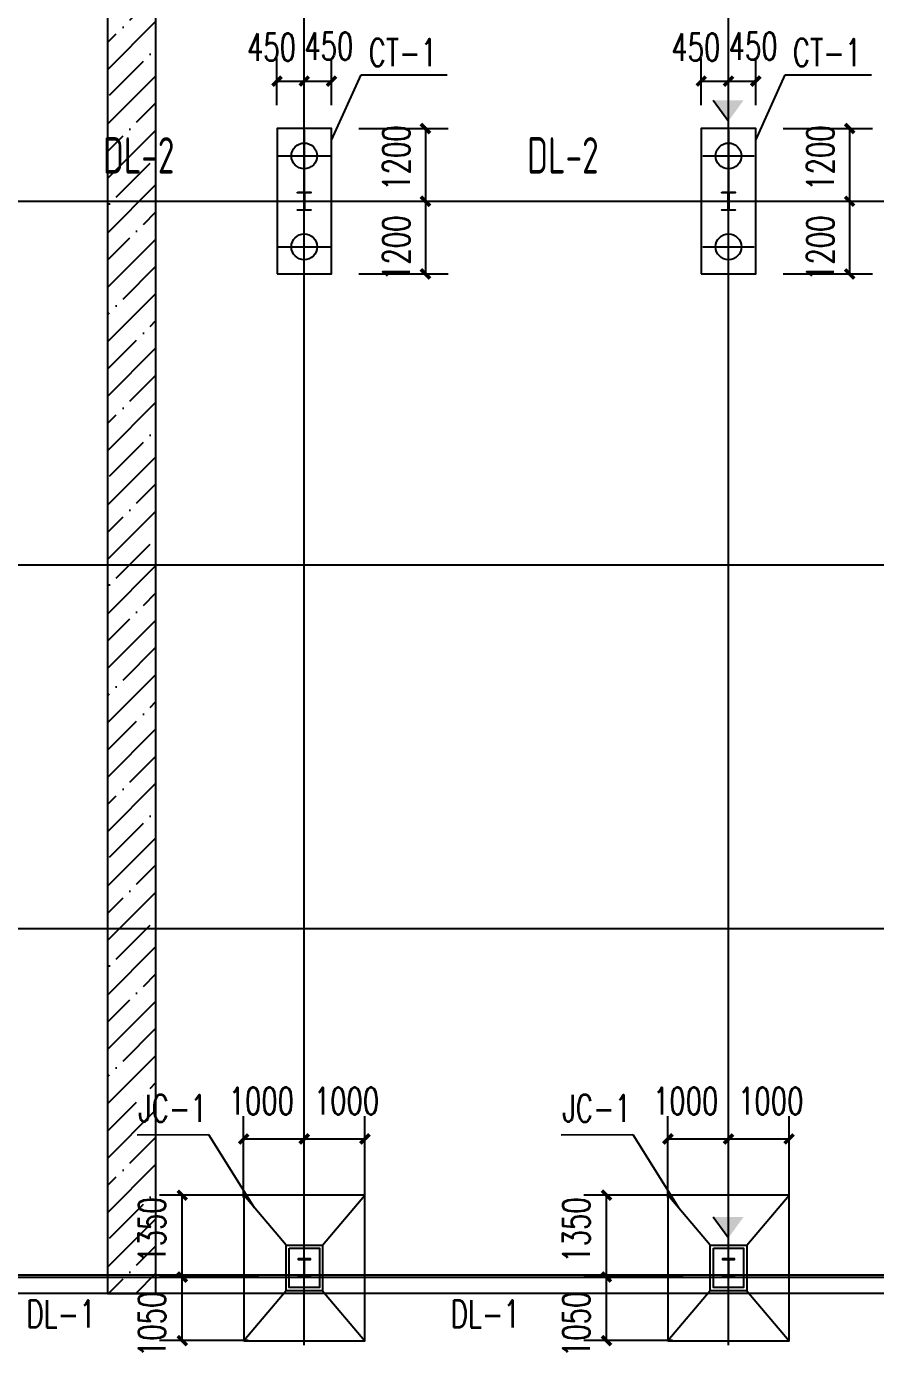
# Model space of a CAD drawing. Extents: x 180850 to 1400258, y 48356 to 327067.
# Drawn here: x 343599 to 357599, y 172977 to 195061 of the extents above; entities that cross this region are included whole.
import ezdxf

# ---------------------------------------------------------------- set-up
doc = ezdxf.new("R2010")
doc.units = 0
doc.header["$LTSCALE"] = 1000
for name, color, linetype in [('AXIS', 3, 'Continuous'), ('DIM_LEAD', 3, 'Continuous'), ('DOTE', 1, 'Continuous'), ('GZ', 50, 'Continuous'), ('NUM', 7, 'Continuous'), ('PUB_DIM', 3, 'Continuous'), ('PUB_TEXT', 7, 'Continuous'), ('YCX', 90, 'Continuous'), ('承台', 2, 'Continuous'), ('桩', 201, 'Continuous')]:
    doc.layers.add(name, color=color, linetype=linetype)
doc.styles.add('_TCH_DIM_T3', font='SIMPLEX', dxfattribs={"width": 0.705882, "bigfont": 'GBCBIG'})
doc.styles.add('TSSD_Norm', font='tssdeng.shx', dxfattribs={"bigfont": 'hztxt.shx'})
doc.dimstyles.new('_TCH_ARCH&&150', dxfattribs={"dimtxt": 446.25, "dimasz": 150, "dimexe": 375, "dimexo": 450, "dimgap": 189.375, "dimtad": 1, "dimdec": 0, "dimzin": 0, "dimdsep": 46, "dimtxsty": '_TCH_DIM_T3', "dimblk": 'ARCHTICK', "dimcen": 0.09, "dimclrd": 3, "dimclre": 3, "dimclrt": 7, "dimazin": 2, "dimtfac": 1, "dimtdec": 0, "dimtix": 1, "dimtmove": 2, "dimatfit": 3, "dimfxl": 1, "dimtolj": 1, "dimtzin": 0, "dimarcsym": 0})
doc.dimstyles.new('TCH_150_1', dxfattribs={"dimtxt": 446.25, "dimasz": 150, "dimexe": 375, "dimexo": 450, "dimgap": 189.375, "dimtad": 1, "dimdec": 0, "dimzin": 0, "dimdsep": 46, "dimtxsty": '_TCH_DIM_T3', "dimblk": 'ARCHTICK', "dimcen": 0.09, "dimclrd": 256, "dimclre": 256, "dimclrt": 7, "dimazin": 2, "dimtfac": 1, "dimtdec": 0, "dimtix": 1, "dimtmove": 2, "dimatfit": 3, "dimfxl": 1, "dimtolj": 1, "dimtzin": 0, "dimarcsym": 0})

# ---------------------------------------------------------------- blocks, each defined once
blk = doc.blocks.new('A$C33B20A31')
at = {"layer": 'GZ'}
for points in [[(27540, 17900), (27760, 17900), (27760, 17890), (27657, 17890), (27653, 17885), (27653, 17615), (27657, 17610), (27760, 17610), (27760, 17600), (27540, 17600), (27540, 17610), (27643, 17610), (27647, 17615), (27647, 17885), (27643, 17890), (27540, 17890), (27540, 17900)], [(34540, 17900), (34760, 17900), (34760, 17890), (34657, 17890), (34653, 17885), (34653, 17615), (34657, 17610), (34760, 17610), (34760, 17600), (34540, 17600), (34540, 17610), (34643, 17610), (34647, 17615), (34647, 17885), (34643, 17890), (34540, 17890), (34540, 17900)], [(27550, 0), (27750, 0), (27750, 10), (27657, 10), (27653, 15), (27653, 285), (27657, 290), (27750, 290), (27750, 300), (27550, 300), (27550, 290), (27643, 290), (27647, 286), (27647, 15), (27643, 10), (27550, 10), (27550, 0)], [(34550, 0), (34750, 0), (34750, 10), (34657, 10), (34653, 15), (34653, 285), (34657, 290), (34750, 290), (34750, 300), (34550, 300), (34550, 290), (34643, 290), (34647, 286), (34647, 15), (34643, 10), (34550, 10), (34550, 0)]]:
    blk.add_lwpolyline(points, close=True, dxfattribs=at)
blk = doc.blocks.new('_ArchTick')
at = {"color": 0, "linetype": 'ByBlock', "const_width": 0.4}
blk.add_lwpolyline([(-0.5, -0.5), (0.5, 0.5)], dxfattribs=at)
blk = doc.blocks.new('*D852')
at = {"layer": 'AXIS', "linetype": 'ByBlock', "lineweight": -2, "transparency": 16777216}
for p, q in [((354178, 175746), (354178, 177086)), ((355178, 175746), (355178, 177086)), ((354178, 176711), (355178, 176711))]:
    blk.add_line(p, q, dxfattribs=at)
at = {"layer": 'Defpoints', "color": 0, "linetype": 'ByBlock', "transparency": 16777216}
for p in [(355178, 176711), (354178, 175296), (355178, 175296)]:
    blk.add_point(p, dxfattribs=at)
at = {"layer": 'AXIS', "linetype": 'ByBlock', "lineweight": -2, "transparency": 16777216, "xscale": 150, "yscale": 150, "zscale": 150, "rotation": 180}
blk.add_blockref('_ArchTick', (354178, 176711), dxfattribs=at)
at = {"layer": 'AXIS', "linetype": 'ByBlock', "lineweight": -2, "transparency": 16777216, "xscale": 150, "yscale": 150, "zscale": 150}
blk.add_blockref('_ArchTick', (355178, 176711), dxfattribs=at)
at = {"layer": 'AXIS', "color": 7, "linetype": 'ByBlock', "transparency": 16777216, "insert": (354470, 177337), "char_height": 446.2, "attachment_point": 5, "style": '_TCH_DIM_T3'}
blk.add_mtext('\\A1;1000', dxfattribs=at)
blk = doc.blocks.new('*D853')
at = {"layer": 'AXIS', "linetype": 'ByBlock', "lineweight": -2, "transparency": 16777216}
for p, q in [((354253, 175783), (352790, 175783)), ((353165, 174432), (353165, 175783)), ((354428, 174432), (352790, 174432))]:
    blk.add_line(p, q, dxfattribs=at)
at = {"layer": 'Defpoints', "color": 0, "linetype": 'ByBlock', "transparency": 16777216}
for p in [(353165, 175783), (354703, 175783), (354878, 174432)]:
    blk.add_point(p, dxfattribs=at)
at = {"layer": 'AXIS', "linetype": 'ByBlock', "lineweight": -2, "transparency": 16777216, "xscale": 150, "yscale": 150, "zscale": 150}
for p, rotation in [((353165, 175783), 90), ((353165, 174432), 270)]:
    blk.add_blockref('_ArchTick', p, dxfattribs=dict(at, rotation=rotation))
at = {"layer": 'AXIS', "color": 7, "linetype": 'ByBlock', "transparency": 16777216, "insert": (352665, 175209), "char_height": 446.2, "attachment_point": 5, "rotation": 90, "style": '_TCH_DIM_T3'}
blk.add_mtext('\\A1;1350', dxfattribs=at)
blk = doc.blocks.new('*D854')
at = {"layer": 'AXIS', "linetype": 'ByBlock', "lineweight": -2, "transparency": 16777216}
for p, q in [((354428, 174432), (352790, 174432)), ((353165, 173383), (353165, 174432)), ((354253, 173383), (352790, 173383))]:
    blk.add_line(p, q, dxfattribs=at)
at = {"layer": 'Defpoints', "color": 0, "linetype": 'ByBlock', "transparency": 16777216}
for p in [(353165, 174432), (354878, 174432), (354703, 173383)]:
    blk.add_point(p, dxfattribs=at)
at = {"layer": 'AXIS', "linetype": 'ByBlock', "lineweight": -2, "transparency": 16777216, "xscale": 150, "yscale": 150, "zscale": 150}
for p, rotation in [((353165, 174432), 90), ((353165, 173383), 270)]:
    blk.add_blockref('_ArchTick', p, dxfattribs=dict(at, rotation=rotation))
at = {"layer": 'AXIS', "color": 7, "linetype": 'ByBlock', "transparency": 16777216, "insert": (352665, 173653), "char_height": 446.2, "attachment_point": 5, "rotation": 90, "style": '_TCH_DIM_T3'}
blk.add_mtext('\\A1;1050', dxfattribs=at)
blk = doc.blocks.new('*D855')
at = {"layer": 'AXIS', "linetype": 'ByBlock', "lineweight": -2, "transparency": 16777216}
for p, q in [((355178, 175746), (355178, 177086)), ((356178, 175746), (356178, 177086)), ((355178, 176711), (356178, 176711))]:
    blk.add_line(p, q, dxfattribs=at)
at = {"layer": 'Defpoints', "color": 0, "linetype": 'ByBlock', "transparency": 16777216}
for p in [(356178, 176711), (355178, 175296), (356178, 175296)]:
    blk.add_point(p, dxfattribs=at)
at = {"layer": 'AXIS', "linetype": 'ByBlock', "lineweight": -2, "transparency": 16777216, "xscale": 150, "yscale": 150, "zscale": 150, "rotation": 180}
blk.add_blockref('_ArchTick', (355178, 176711), dxfattribs=at)
at = {"layer": 'AXIS', "linetype": 'ByBlock', "lineweight": -2, "transparency": 16777216, "xscale": 150, "yscale": 150, "zscale": 150}
blk.add_blockref('_ArchTick', (356178, 176711), dxfattribs=at)
at = {"layer": 'AXIS', "color": 7, "linetype": 'ByBlock', "transparency": 16777216, "insert": (355875, 177337), "char_height": 446.2, "attachment_point": 5, "style": '_TCH_DIM_T3'}
blk.add_mtext('\\A1;1000', dxfattribs=at)
blk = doc.blocks.new('*D1075')
at = {"color": 3, "lineweight": -2, "transparency": 16777216}
for p, q in [((354728, 193768), (354728, 194539)), ((355178, 193768), (355178, 194539)), ((354728, 194164), (355178, 194164))]:
    blk.add_line(p, q, dxfattribs=at)
at = {"layer": 'Defpoints', "color": 0, "transparency": 16777216}
for p in [(355178, 194164), (354728, 193318), (355178, 193318)]:
    blk.add_point(p, dxfattribs=at)
at = {"color": 3, "lineweight": -2, "transparency": 16777216, "xscale": 150, "yscale": 150, "zscale": 150, "rotation": 180}
blk.add_blockref('_ArchTick', (354728, 194164), dxfattribs=at)
at = {"color": 3, "lineweight": -2, "transparency": 16777216, "xscale": 150, "yscale": 150, "zscale": 150}
blk.add_blockref('_ArchTick', (355178, 194164), dxfattribs=at)
at = {"color": 7, "transparency": 16777216, "insert": (354638, 194724), "char_height": 446.2, "attachment_point": 5, "style": '_TCH_DIM_T3'}
blk.add_mtext('\\A1;450', dxfattribs=at)
blk = doc.blocks.new('*D1076')
at = {"color": 3, "lineweight": -2, "transparency": 16777216}
for p, q in [((355178, 193768), (355178, 194539)), ((355628, 193768), (355628, 194539)), ((355178, 194164), (355628, 194164))]:
    blk.add_line(p, q, dxfattribs=at)
at = {"layer": 'Defpoints', "color": 0, "transparency": 16777216}
for p in [(355628, 194164), (355178, 193318), (355628, 193318)]:
    blk.add_point(p, dxfattribs=at)
at = {"color": 3, "lineweight": -2, "transparency": 16777216, "xscale": 150, "yscale": 150, "zscale": 150, "rotation": 180}
blk.add_blockref('_ArchTick', (355178, 194164), dxfattribs=at)
at = {"color": 3, "lineweight": -2, "transparency": 16777216, "xscale": 150, "yscale": 150, "zscale": 150}
blk.add_blockref('_ArchTick', (355628, 194164), dxfattribs=at)
at = {"color": 7, "transparency": 16777216, "insert": (355584, 194741), "char_height": 446.2, "attachment_point": 5, "style": '_TCH_DIM_T3'}
blk.add_mtext('\\A1;450', dxfattribs=at)
blk = doc.blocks.new('*D1077')
at = {"color": 3, "lineweight": -2, "transparency": 16777216}
for p, q in [((356078, 192182), (357552, 192182)), ((357177, 192182), (357177, 190982)), ((356078, 190982), (357552, 190982))]:
    blk.add_line(p, q, dxfattribs=at)
at = {"layer": 'Defpoints', "color": 0, "transparency": 16777216}
for p in [(355628, 192182), (355628, 190982), (357177, 190982)]:
    blk.add_point(p, dxfattribs=at)
at = {"color": 3, "lineweight": -2, "transparency": 16777216, "xscale": 150, "yscale": 150, "zscale": 150}
for p, rotation in [((357177, 192182), 90), ((357177, 190982), 270)]:
    blk.add_blockref('_ArchTick', p, dxfattribs=dict(at, rotation=rotation))
at = {"color": 7, "transparency": 16777216, "insert": (356695, 191408), "char_height": 446.2, "attachment_point": 5, "rotation": 90, "style": '_TCH_DIM_T3'}
blk.add_mtext('\\A1;1200', dxfattribs=at)
blk = doc.blocks.new('*D1078')
at = {"color": 3, "lineweight": -2, "transparency": 16777216}
for p, q in [((356078, 193382), (357552, 193382)), ((357177, 193382), (357177, 192182)), ((356078, 192182), (357552, 192182))]:
    blk.add_line(p, q, dxfattribs=at)
at = {"layer": 'Defpoints', "color": 0, "transparency": 16777216}
for p in [(355628, 193382), (355628, 192182), (357177, 192182)]:
    blk.add_point(p, dxfattribs=at)
at = {"color": 3, "lineweight": -2, "transparency": 16777216, "xscale": 150, "yscale": 150, "zscale": 150}
for p, rotation in [((357177, 193382), 90), ((357177, 192182), 270)]:
    blk.add_blockref('_ArchTick', p, dxfattribs=dict(at, rotation=rotation))
at = {"color": 7, "transparency": 16777216, "insert": (356695, 192896), "char_height": 446.2, "attachment_point": 5, "rotation": 90, "style": '_TCH_DIM_T3'}
blk.add_mtext('\\A1;1200', dxfattribs=at)
blk = doc.blocks.new('*D1107')
at = {"layer": 'AXIS', "linetype": 'ByBlock', "lineweight": -2, "transparency": 16777216}
for p, q in [((347178, 175746), (347178, 177086)), ((348178, 175746), (348178, 177086)), ((347178, 176711), (348178, 176711))]:
    blk.add_line(p, q, dxfattribs=at)
at = {"layer": 'Defpoints', "color": 0, "linetype": 'ByBlock', "transparency": 16777216}
for p in [(348178, 176711), (347178, 175296), (348178, 175296)]:
    blk.add_point(p, dxfattribs=at)
at = {"layer": 'AXIS', "linetype": 'ByBlock', "lineweight": -2, "transparency": 16777216, "xscale": 150, "yscale": 150, "zscale": 150, "rotation": 180}
blk.add_blockref('_ArchTick', (347178, 176711), dxfattribs=at)
at = {"layer": 'AXIS', "linetype": 'ByBlock', "lineweight": -2, "transparency": 16777216, "xscale": 150, "yscale": 150, "zscale": 150}
blk.add_blockref('_ArchTick', (348178, 176711), dxfattribs=at)
at = {"layer": 'AXIS', "color": 7, "linetype": 'ByBlock', "transparency": 16777216, "insert": (347470, 177337), "char_height": 446.2, "attachment_point": 5, "style": '_TCH_DIM_T3'}
blk.add_mtext('\\A1;1000', dxfattribs=at)
blk = doc.blocks.new('*D1108')
at = {"layer": 'AXIS', "linetype": 'ByBlock', "lineweight": -2, "transparency": 16777216}
for p, q in [((347253, 175783), (345790, 175783)), ((346165, 174432), (346165, 175783)), ((347428, 174432), (345790, 174432))]:
    blk.add_line(p, q, dxfattribs=at)
at = {"layer": 'Defpoints', "color": 0, "linetype": 'ByBlock', "transparency": 16777216}
for p in [(346165, 175783), (347703, 175783), (347878, 174432)]:
    blk.add_point(p, dxfattribs=at)
at = {"layer": 'AXIS', "linetype": 'ByBlock', "lineweight": -2, "transparency": 16777216, "xscale": 150, "yscale": 150, "zscale": 150}
for p, rotation in [((346165, 175783), 90), ((346165, 174432), 270)]:
    blk.add_blockref('_ArchTick', p, dxfattribs=dict(at, rotation=rotation))
at = {"layer": 'AXIS', "color": 7, "linetype": 'ByBlock', "transparency": 16777216, "insert": (345665, 175209), "char_height": 446.2, "attachment_point": 5, "rotation": 90, "style": '_TCH_DIM_T3'}
blk.add_mtext('\\A1;1350', dxfattribs=at)
blk = doc.blocks.new('*D1109')
at = {"layer": 'AXIS', "linetype": 'ByBlock', "lineweight": -2, "transparency": 16777216}
for p, q in [((347428, 174432), (345790, 174432)), ((346165, 173383), (346165, 174432)), ((347253, 173383), (345790, 173383))]:
    blk.add_line(p, q, dxfattribs=at)
at = {"layer": 'Defpoints', "color": 0, "linetype": 'ByBlock', "transparency": 16777216}
for p in [(346165, 174432), (347878, 174432), (347703, 173383)]:
    blk.add_point(p, dxfattribs=at)
at = {"layer": 'AXIS', "linetype": 'ByBlock', "lineweight": -2, "transparency": 16777216, "xscale": 150, "yscale": 150, "zscale": 150}
for p, rotation in [((346165, 174432), 90), ((346165, 173383), 270)]:
    blk.add_blockref('_ArchTick', p, dxfattribs=dict(at, rotation=rotation))
at = {"layer": 'AXIS', "color": 7, "linetype": 'ByBlock', "transparency": 16777216, "insert": (345665, 173653), "char_height": 446.2, "attachment_point": 5, "rotation": 90, "style": '_TCH_DIM_T3'}
blk.add_mtext('\\A1;1050', dxfattribs=at)
blk = doc.blocks.new('*D1110')
at = {"layer": 'AXIS', "linetype": 'ByBlock', "lineweight": -2, "transparency": 16777216}
for p, q in [((348178, 175746), (348178, 177086)), ((349178, 175746), (349178, 177086)), ((348178, 176711), (349178, 176711))]:
    blk.add_line(p, q, dxfattribs=at)
at = {"layer": 'Defpoints', "color": 0, "linetype": 'ByBlock', "transparency": 16777216}
for p in [(349178, 176711), (348178, 175296), (349178, 175296)]:
    blk.add_point(p, dxfattribs=at)
at = {"layer": 'AXIS', "linetype": 'ByBlock', "lineweight": -2, "transparency": 16777216, "xscale": 150, "yscale": 150, "zscale": 150, "rotation": 180}
blk.add_blockref('_ArchTick', (348178, 176711), dxfattribs=at)
at = {"layer": 'AXIS', "linetype": 'ByBlock', "lineweight": -2, "transparency": 16777216, "xscale": 150, "yscale": 150, "zscale": 150}
blk.add_blockref('_ArchTick', (349178, 176711), dxfattribs=at)
at = {"layer": 'AXIS', "color": 7, "linetype": 'ByBlock', "transparency": 16777216, "insert": (348875, 177337), "char_height": 446.2, "attachment_point": 5, "style": '_TCH_DIM_T3'}
blk.add_mtext('\\A1;1000', dxfattribs=at)
blk = doc.blocks.new('*D1131')
at = {"color": 3, "lineweight": -2, "transparency": 16777216}
for p, q in [((347728, 193768), (347728, 194539)), ((348178, 193768), (348178, 194539)), ((347728, 194164), (348178, 194164))]:
    blk.add_line(p, q, dxfattribs=at)
at = {"layer": 'Defpoints', "color": 0, "transparency": 16777216}
for p in [(348178, 194164), (347728, 193318), (348178, 193318)]:
    blk.add_point(p, dxfattribs=at)
at = {"color": 3, "lineweight": -2, "transparency": 16777216, "xscale": 150, "yscale": 150, "zscale": 150, "rotation": 180}
blk.add_blockref('_ArchTick', (347728, 194164), dxfattribs=at)
at = {"color": 3, "lineweight": -2, "transparency": 16777216, "xscale": 150, "yscale": 150, "zscale": 150}
blk.add_blockref('_ArchTick', (348178, 194164), dxfattribs=at)
at = {"color": 7, "transparency": 16777216, "insert": (347638, 194724), "char_height": 446.2, "attachment_point": 5, "style": '_TCH_DIM_T3'}
blk.add_mtext('\\A1;450', dxfattribs=at)
blk = doc.blocks.new('*D1132')
at = {"color": 3, "lineweight": -2, "transparency": 16777216}
for p, q in [((348178, 193768), (348178, 194539)), ((348628, 193768), (348628, 194539)), ((348178, 194164), (348628, 194164))]:
    blk.add_line(p, q, dxfattribs=at)
at = {"layer": 'Defpoints', "color": 0, "transparency": 16777216}
for p in [(348628, 194164), (348178, 193318), (348628, 193318)]:
    blk.add_point(p, dxfattribs=at)
at = {"color": 3, "lineweight": -2, "transparency": 16777216, "xscale": 150, "yscale": 150, "zscale": 150, "rotation": 180}
blk.add_blockref('_ArchTick', (348178, 194164), dxfattribs=at)
at = {"color": 3, "lineweight": -2, "transparency": 16777216, "xscale": 150, "yscale": 150, "zscale": 150}
blk.add_blockref('_ArchTick', (348628, 194164), dxfattribs=at)
at = {"color": 7, "transparency": 16777216, "insert": (348584, 194741), "char_height": 446.2, "attachment_point": 5, "style": '_TCH_DIM_T3'}
blk.add_mtext('\\A1;450', dxfattribs=at)
blk = doc.blocks.new('*D1133')
at = {"color": 3, "lineweight": -2, "transparency": 16777216}
for p, q in [((349078, 192182), (350552, 192182)), ((350177, 192182), (350177, 190982)), ((349078, 190982), (350552, 190982))]:
    blk.add_line(p, q, dxfattribs=at)
at = {"layer": 'Defpoints', "color": 0, "transparency": 16777216}
for p in [(348628, 192182), (348628, 190982), (350177, 190982)]:
    blk.add_point(p, dxfattribs=at)
at = {"color": 3, "lineweight": -2, "transparency": 16777216, "xscale": 150, "yscale": 150, "zscale": 150}
for p, rotation in [((350177, 192182), 90), ((350177, 190982), 270)]:
    blk.add_blockref('_ArchTick', p, dxfattribs=dict(at, rotation=rotation))
at = {"color": 7, "transparency": 16777216, "insert": (349695, 191408), "char_height": 446.2, "attachment_point": 5, "rotation": 90, "style": '_TCH_DIM_T3'}
blk.add_mtext('\\A1;1200', dxfattribs=at)
blk = doc.blocks.new('*D1134')
at = {"color": 3, "lineweight": -2, "transparency": 16777216}
for p, q in [((349078, 193382), (350552, 193382)), ((350177, 193382), (350177, 192182)), ((349078, 192182), (350552, 192182))]:
    blk.add_line(p, q, dxfattribs=at)
at = {"layer": 'Defpoints', "color": 0, "transparency": 16777216}
for p in [(348628, 193382), (348628, 192182), (350177, 192182)]:
    blk.add_point(p, dxfattribs=at)
at = {"color": 3, "lineweight": -2, "transparency": 16777216, "xscale": 150, "yscale": 150, "zscale": 150}
for p, rotation in [((350177, 193382), 90), ((350177, 192182), 270)]:
    blk.add_blockref('_ArchTick', p, dxfattribs=dict(at, rotation=rotation))
at = {"color": 7, "transparency": 16777216, "insert": (349695, 192896), "char_height": 446.2, "attachment_point": 5, "rotation": 90, "style": '_TCH_DIM_T3'}
blk.add_mtext('\\A1;1200', dxfattribs=at)

msp = doc.modelspace()

# ---------------------------------------------------------------- hatches: boundary and pattern name
h = msp.add_hatch()
h.set_pattern_fill('ANSI35', color=8, scale=200)
h.set_pattern_definition([(45, (-159840.15, 39809.76), (-449.0128, 449.0128), []), (45, (-159391.14, 39809.76), (-449.0128, 449.0128), [793.75, -158.75, 0, -158.75])])
h.paths.add_polyline_path([(345731.12, 210202.35), (344931.12, 210202.35), (344931.16, 174162.35), (345731.16, 174162.35)])

# ---------------------------------------------------------------- linework, layer by layer
for p, q in [((347878.16, 174957.53), (347178.16, 175782.53)), ((348478.16, 174957.53), (349178.16, 175782.53)), ((354878.16, 174957.53), (354178.16, 175782.53)), ((355478.16, 174957.53), (356178.16, 175782.53)), ((348478.16, 174657.53), (348478.16, 174657.53)), ((355478.16, 174657.53), (355478.16, 174657.53)), ((347878.16, 174207.53), (347178.16, 173382.53)), ((348478.16, 174207.53), (349178.16, 173382.53)), ((354878.16, 174207.53), (354178.16, 173382.53)), ((355478.16, 174207.53), (356178.16, 173382.53))]:
    msp.add_line(p, q)
for points in [[(320258.16, 210202.35), (370298.16, 210202.35), (370298.16, 174162.35), (320258.16, 174162.35)], [(320558.16, 209902.35), (369998.16, 209902.35), (369998.16, 174462.35), (320558.16, 174462.35)], [(347178.16, 173382.53), (349178.16, 173382.53), (349178.16, 175782.53), (347178.16, 175782.53)], [(354178.16, 173382.53), (356178.16, 173382.53), (356178.16, 175782.53), (354178.16, 175782.53)]]:
    msp.add_lwpolyline(points, close=True)
at = {"layer": 'DIM_LEAD'}
for p, q in [((348628.17, 193189.64), (349115.06, 194269.94)), ((349115.06, 194269.94), (350536.78, 194269.94)), ((355628.17, 193189.64), (356115.06, 194269.94)), ((356115.06, 194269.94), (357536.78, 194269.94))]:
    msp.add_line(p, q, dxfattribs=at)
at = {"layer": 'DOTE'}
for p, q in [((348178.16, 173307.35), (348178.16, 211057.35)), ((355178.16, 173307.35), (355178.16, 211057.35)), ((319403.16, 192182.35), (371278.16, 192182.35)), ((319403.16, 186182.35), (371278.16, 186182.35)), ((319403.16, 180182.35), (371278.16, 180182.35)), ((319403.16, 174432.35), (371278.16, 174432.35))]:
    msp.add_line(p, q, dxfattribs=at)
at = {"layer": 'PUB_DIM'}
msp.add_lwpolyline([(344931.16, 174162.35), (345731.16, 174162.35), (345731.12, 210202.35), (344931.12, 210202.35)], close=True, dxfattribs=at)
at = {"layer": 'PUB_TEXT', "color": 5}
for p, q in [((354922.78, 193849.66), (355178.17, 193505.12)), ((354922.77, 175424.83), (355178.16, 175080.3))]:
    msp.add_line(p, q, dxfattribs=at)
for points in [[(355427.74, 193849.66), (355178.17, 193505.12), (354922.78, 193849.66)], [(355427.73, 175424.83), (355178.16, 175080.3), (354922.77, 175424.83)]]:
    msp.add_solid(points, dxfattribs=at)
at = {"layer": 'YCX'}
for p, q in [((345419.3, 176779.64), (346597.92, 176782.66)), ((346597.92, 176782.66), (347350.86, 175579.32)), ((352419.3, 176779.64), (353597.92, 176782.66)), ((353597.92, 176782.66), (354350.86, 175579.32))]:
    msp.add_line(p, q, dxfattribs=at)
at = {"layer": '承台', "color": 6}
for p, q in [((348478.16, 174657.53), (348478.16, 174657.53)), ((355478.16, 174657.53), (355478.16, 174657.53))]:
    msp.add_line(p, q, dxfattribs=at)
at = {"layer": '承台'}
for points in [[(347728.17, 190982.35), (348628.17, 190982.35), (348628.17, 193382.35), (347728.17, 193382.35)], [(354728.17, 190982.35), (355628.17, 190982.35), (355628.17, 193382.35), (354728.17, 193382.35)]]:
    msp.add_lwpolyline(points, close=True, dxfattribs=at)
at = {"layer": '承台', "color": 6}
for points in [[(347878.16, 174957.53), (348478.16, 174957.53), (348478.16, 174207.53), (347878.16, 174207.53)], [(347928.16, 174907.53), (348428.16, 174907.53), (348428.16, 174257.53), (347928.16, 174257.53)], [(354878.16, 174957.53), (355478.16, 174957.53), (355478.16, 174207.53), (354878.16, 174207.53)], [(354928.16, 174907.53), (355428.16, 174907.53), (355428.16, 174257.53), (354928.16, 174257.53)]]:
    msp.add_lwpolyline(points, close=True, dxfattribs=at)
at = {"layer": '桩'}
for p, q in [((348178.15, 193355.37), (348178.15, 192353.37)), ((355178.15, 193355.37), (355178.15, 192353.37)), ((347752.15, 192929.37), (348604.15, 192929.37)), ((354752.15, 192929.37), (355604.15, 192929.37)), ((348178.15, 191003.37), (348178.15, 191760.37)), ((355178.15, 191003.37), (355178.15, 191760.37)), ((347752.15, 191429.37), (348604.15, 191429.37)), ((354752.15, 191429.37), (355604.15, 191429.37))]:
    msp.add_line(p, q, dxfattribs=at)
for centre in [(348178.15, 192929.37), (355178.15, 192929.37), (348178.15, 191429.37), (355178.15, 191429.37)]:
    msp.add_circle(centre, 213, dxfattribs=at)

# ---------------------------------------------------------------- block references
msp.add_blockref('A$C33B20A31', (320528.16, 174432.35))

# ---------------------------------------------------------------- texts
at = {"layer": 'NUM', "style": 'TSSD_Norm', "width": 0.7}
for p in [(344855.76, 192639.66), (351855.76, 192639.66)]:
    msp.add_text('DL-2', height=600, dxfattribs=at).set_placement(p)
at = {"layer": 'YCX', "style": '_TCH_DIM_T3', "width": 0.705882}
for s, p in [('CT-1', (349238.88, 194409.93)), ('CT-1', (356238.88, 194409.93)), ('JC-1', (345440.64, 176991.1)), ('JC-1', (352440.64, 176991.1))]:
    msp.add_text(s, height=450, dxfattribs=at).set_placement(p)
at = {"layer": '承台', "color": 6, "style": '_TCH_DIM_T3', "width": 0.705882}
for p in [(343592.15, 173598.29), (350592.15, 173598.29)]:
    msp.add_text('DL-1', height=450, dxfattribs=at).set_placement(p)

# ---------------------------------------------------------------- dimensions: what is measured, and where the dimension line sits
for base, p1, p2, picture, middle in [((348178.17, 194163.69), (347728.17, 193318.13), (348178.17, 193318.13), '*D1131', (347638.18, 194724.2)), ((348628.17, 194163.69), (348178.17, 193318.13), (348628.17, 193318.13), '*D1132', (348583.55, 194740.84)), ((355178.17, 194163.69), (354728.17, 193318.13), (355178.17, 193318.13), '*D1075', (354638.18, 194724.2)), ((355628.17, 194163.69), (355178.17, 193318.13), (355628.17, 193318.13), '*D1076', (355583.55, 194740.84))]:
    dim = msp.add_linear_dim(base=base, p1=p1, p2=p2, dimstyle='_TCH_ARCH&&150')
    dim.commit()
    dim.dimension.update_dxf_attribs({"geometry": picture, "text_midpoint": middle, "dimtype": 160})
for base, p1, p2, picture, middle in [((350176.78, 192182.35), (348628.17, 193382.35), (348628.17, 192182.35), '*D1134', (349695.21, 192895.89)), ((357176.78, 192182.35), (355628.17, 193382.35), (355628.17, 192182.35), '*D1078', (356695.21, 192895.89)), ((350176.78, 190982.35), (348628.17, 192182.35), (348628.17, 190982.35), '*D1133', (349695.21, 191407.83)), ((357176.78, 190982.35), (355628.17, 192182.35), (355628.17, 190982.35), '*D1077', (356695.21, 191407.83))]:
    dim = msp.add_linear_dim(base=base, p1=p1, p2=p2, angle=90, dimstyle='_TCH_ARCH&&150')
    dim.commit()
    dim.dimension.update_dxf_attribs({"geometry": picture, "text_midpoint": middle, "dimtype": 160})
at = {"layer": 'AXIS', "linetype": 'ByBlock'}
for base, p1, p2, picture, middle in [((348178.16, 176710.5), (347178.16, 175296.36), (348178.16, 175296.36), '*D1107', (347470.11, 177336.67)), ((349178.16, 176710.5), (348178.16, 175296.36), (349178.16, 175296.36), '*D1110', (348875.08, 177336.67)), ((355178.16, 176710.5), (354178.16, 175296.36), (355178.16, 175296.36), '*D852', (354470.11, 177336.67)), ((356178.16, 176710.5), (355178.16, 175296.36), (356178.16, 175296.36), '*D855', (355875.08, 177336.67))]:
    dim = msp.add_linear_dim(base=base, p1=p1, p2=p2, dimstyle='TCH_150_1', dxfattribs=at)
    dim.commit()
    dim.dimension.update_dxf_attribs({"geometry": picture, "text_midpoint": middle, "dimtype": 160})
for base, p1, p2, picture, middle in [((346164.74, 175782.53), (347878.16, 174432.35), (347703.16, 175782.53), '*D1108', (345664.74, 175208.72)), ((353164.74, 175782.53), (354878.16, 174432.35), (354703.16, 175782.53), '*D853', (352664.74, 175208.72)), ((346164.74, 174432.35), (347703.16, 173382.53), (347878.16, 174432.35), '*D1109', (345664.74, 173653.22)), ((353164.74, 174432.35), (354703.16, 173382.53), (354878.16, 174432.35), '*D854', (352664.74, 173653.22))]:
    dim = msp.add_linear_dim(base=base, p1=p1, p2=p2, angle=270, dimstyle='TCH_150_1', dxfattribs=at)
    dim.commit()
    dim.dimension.update_dxf_attribs({"geometry": picture, "text_midpoint": middle, "dimtype": 160})

doc.saveas('drawing.dxf')
